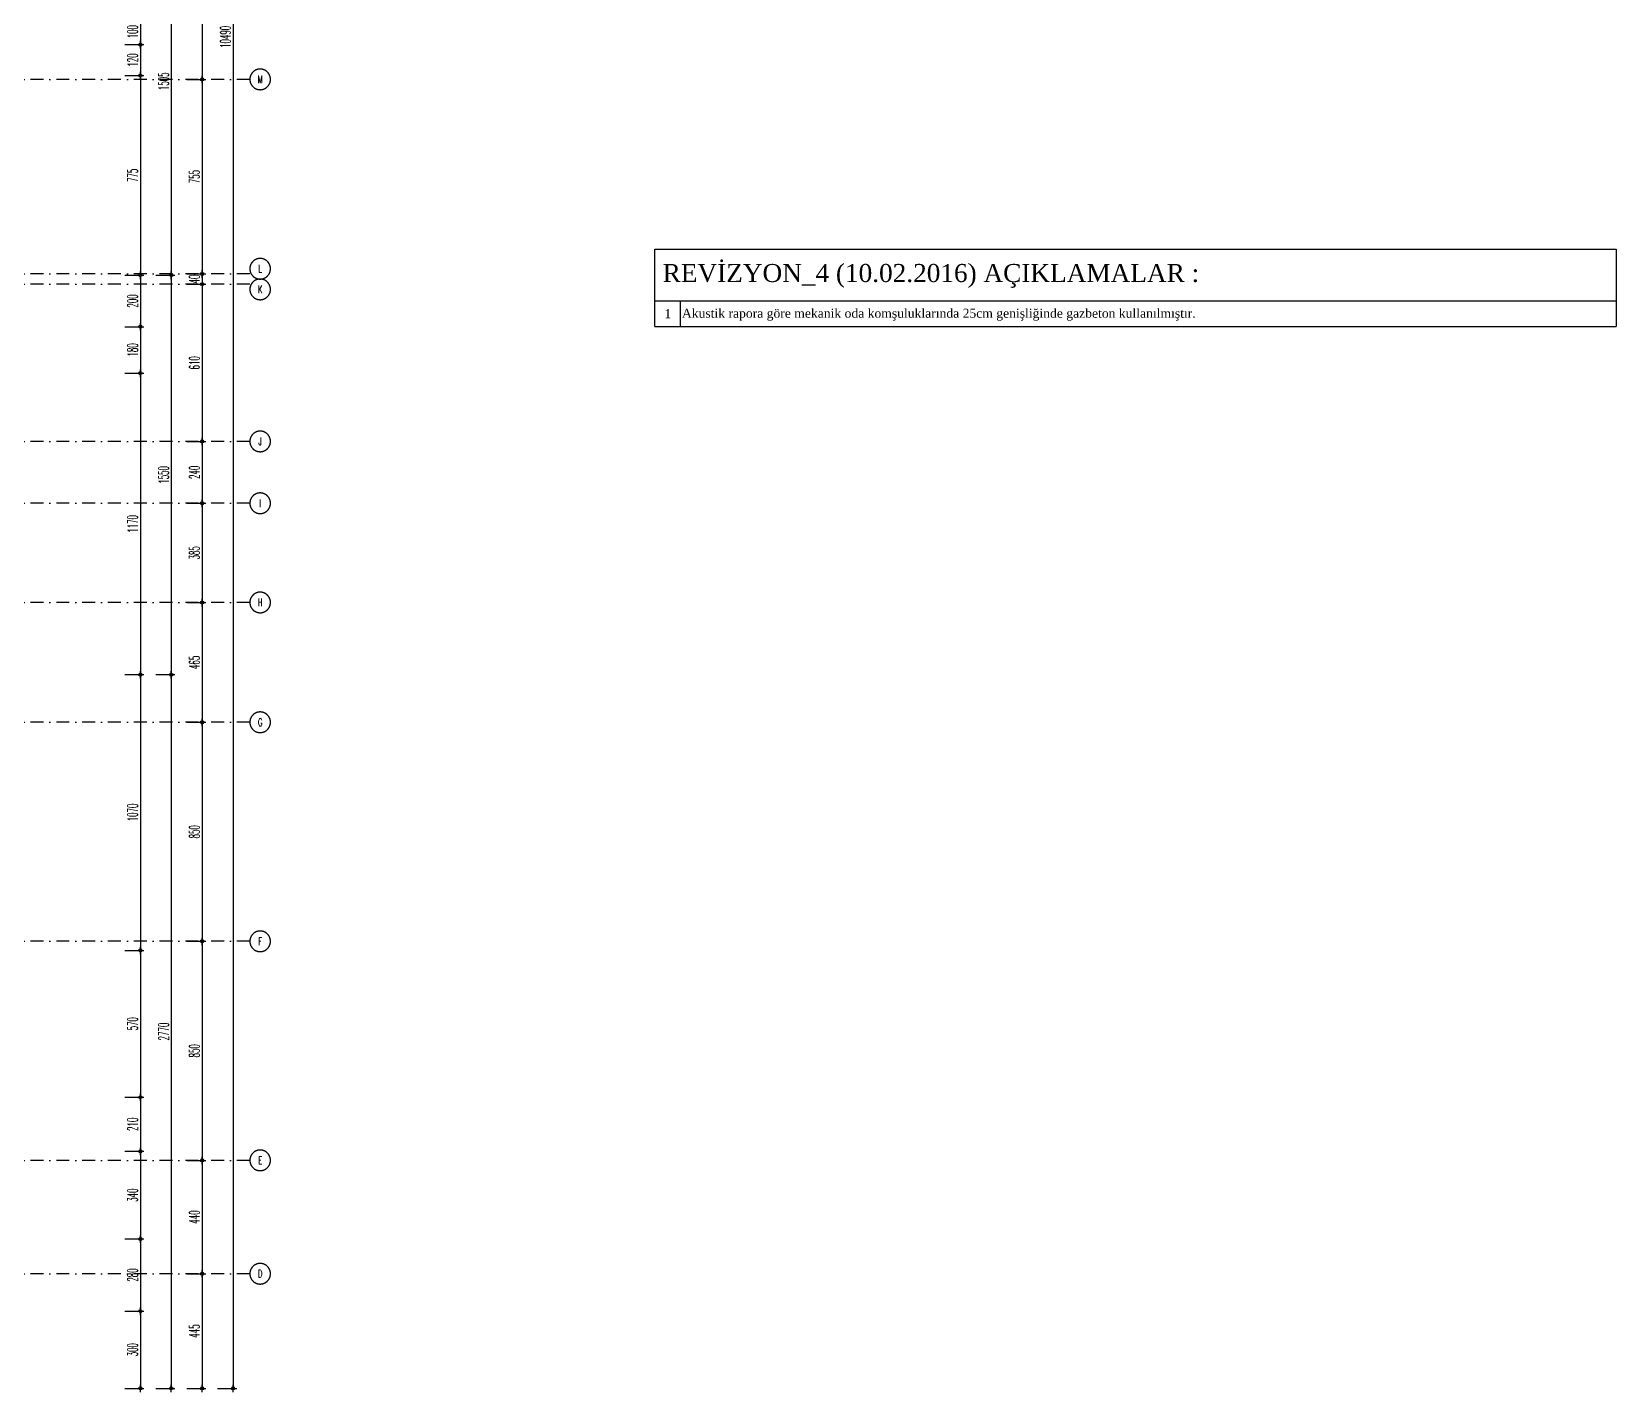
# Model space of a CAD drawing. Header units: millimetres. Extents: x -2755 to 27598, y -1135 to 13405.
# Drawn here: x 21448 to 27598, y 1695 to 6975 of the extents above; entities that cross this region are included whole.
import ezdxf
from ezdxf.enums import TextEntityAlignment as Align

# ---------------------------------------------------------------- set-up
doc = ezdxf.new("R2010")
doc.units = ezdxf.units.MM
doc.header["$LTSCALE"] = 100
doc.linetypes.add('DASHDOT2', pattern=[0.5, 0.25, -0.125, 0, -0.125])
doc.layers.add('AKS', color=7, linetype='DASHDOT2', transparency=0.8)
doc.layers.add('KOLON', color=7, linetype='Continuous')
doc.layers.add('OLCU DIS', color=7, linetype='Continuous')
doc.layers.add('REVIZYON_4', color=7, linetype='Continuous', true_color=0x1f38e0)
doc.styles.add('olcu', font='romans.shx', dxfattribs={"width": 0.5})
doc.styles.add('YZG-MH-U-AR-PLN-B200-B204$0$YAZI', font='times.ttf')
doc.dimstyles.new('1-200', dxfattribs={"dimtxt": 40, "dimasz": 2, "dimexe": 0, "dimexo": 0, "dimgap": 10, "dimtad": 1, "dimdec": 4, "dimrnd": 0.1, "dimzin": 9, "dimdsep": 46, "dimtxsty": 'olcu', "dimblk1": 'SOL', "dimblk2": 'SAG', "dimsah": 1, "dimcen": 0, "dimse1": 1, "dimse2": 1, "dimclre": 13, "dimadec": 0, "dimazin": 0, "dimtfac": 1, "dimtdec": 4, "dimtix": 1, "dimtmove": 2, "dimatfit": 2, "dimldrblk": 'SOL', "dimfxl": 0, "dimtolj": 1, "dimarcsym": 0})

# ---------------------------------------------------------------- blocks, each defined once
blk = doc.blocks.new('AKS-D')
at = {"color": 0}
blk.add_circle((0, 0), 0.4, dxfattribs=at)
at = {"color": 0, "style": 'olcu', "width": 0.7}
blk.add_attdef('AKS', text='', height=0.4, dxfattribs=at).set_placement((0, 0), align=Align.MIDDLE_CENTER)
blk = doc.blocks.new('TASIYICI SISTEM (2.KAT)')
at = {"layer": 'AKS', "color": 14, "ltscale": 2}
for p, q in [((16415, -5530), (-7145, -5530)), ((16415, -6285), (-7145, -6285)), ((16415, -6325), (-7145, -6325)), ((16415, -6935), (-7145, -6935)), ((16415, -7175), (-7145, -7175)), ((16415, -7560), (-7145, -7560)), ((16415, -8025), (-7145, -8025)), ((16415, -8875), (-7145, -8875)), ((16415, -9725), (-7145, -9725)), ((16415, -10165), (-7145, -10165))]:
    blk.add_line(p, q, dxfattribs=at)
ref = blk.add_blockref('AKS-D', (16455, -5530), dxfattribs=dict(at, xscale=-100, yscale=100, zscale=100, rotation=359.9999999999998))
ref.add_attrib('AKS', 'M', dxfattribs={"layer": '0', "color": 0, "height": 30, "style": 'olcu', "width": 0.6}).set_placement((16455, -5530), align=Align.MIDDLE_CENTER)
ref.add_attrib('AKS', 'M', dxfattribs={"layer": '0', "color": 0, "height": 30, "style": 'olcu', "width": 0.6}).set_placement((16455, -5530), align=Align.MIDDLE_CENTER)
ref = blk.add_blockref('AKS-D', (16455, -6265), dxfattribs=dict(at, xscale=-100, yscale=100, zscale=100, rotation=359.9999999999998))
ref.add_attrib('AKS', 'L', dxfattribs={"layer": '0', "color": 0, "height": 30, "style": 'olcu', "width": 0.6}).set_placement((16455, -6265), align=Align.MIDDLE_CENTER)
ref.add_attrib('AKS', 'L', dxfattribs={"layer": '0', "color": 0, "height": 30, "style": 'olcu', "width": 0.6}).set_placement((16455, -6265), align=Align.MIDDLE_CENTER)
ref = blk.add_blockref('AKS-D', (16455, -6345), dxfattribs=dict(at, xscale=-100, yscale=100, zscale=100, rotation=359.9999999999998))
ref.add_attrib('AKS', 'K', dxfattribs={"layer": '0', "color": 0, "height": 30, "style": 'olcu', "width": 0.6}).set_placement((16455, -6345), align=Align.MIDDLE_CENTER)
ref.add_attrib('AKS', 'K', dxfattribs={"layer": '0', "color": 0, "height": 30, "style": 'olcu', "width": 0.6}).set_placement((16455, -6345), align=Align.MIDDLE_CENTER)
ref = blk.add_blockref('AKS-D', (16455, -6935), dxfattribs=dict(at, xscale=-100, yscale=100, zscale=100, rotation=359.9999999999998))
ref.add_attrib('AKS', 'J', dxfattribs={"layer": '0', "color": 0, "height": 30, "style": 'olcu', "width": 0.6}).set_placement((16455, -6935), align=Align.MIDDLE_CENTER)
ref.add_attrib('AKS', 'J', dxfattribs={"layer": '0', "color": 0, "height": 30, "style": 'olcu', "width": 0.6}).set_placement((16455, -6935), align=Align.MIDDLE_CENTER)
ref = blk.add_blockref('AKS-D', (16455, -7175), dxfattribs=dict(at, xscale=-100, yscale=100, zscale=100, rotation=359.9999999999998))
ref.add_attrib('AKS', 'I', dxfattribs={"layer": '0', "color": 0, "height": 30, "style": 'olcu', "width": 0.6}).set_placement((16455, -7175), align=Align.MIDDLE_CENTER)
ref.add_attrib('AKS', 'I', dxfattribs={"layer": '0', "color": 0, "height": 30, "style": 'olcu', "width": 0.6}).set_placement((16455, -7175), align=Align.MIDDLE_CENTER)
ref = blk.add_blockref('AKS-D', (16455, -7560), dxfattribs=dict(at, xscale=-100, yscale=100, zscale=100, rotation=359.9999999999998))
ref.add_attrib('AKS', 'H', dxfattribs={"layer": '0', "color": 0, "height": 30, "style": 'olcu', "width": 0.6}).set_placement((16455, -7560), align=Align.MIDDLE_CENTER)
ref.add_attrib('AKS', 'H', dxfattribs={"layer": '0', "color": 0, "height": 30, "style": 'olcu', "width": 0.6}).set_placement((16455, -7560), align=Align.MIDDLE_CENTER)
ref = blk.add_blockref('AKS-D', (16455, -8025), dxfattribs=dict(at, xscale=-100, yscale=100, zscale=100, rotation=359.9999999999998))
ref.add_attrib('AKS', 'G', dxfattribs={"layer": '0', "color": 0, "height": 30, "style": 'olcu', "width": 0.6}).set_placement((16455, -8025), align=Align.MIDDLE_CENTER)
ref.add_attrib('AKS', 'G', dxfattribs={"layer": '0', "color": 0, "height": 30, "style": 'olcu', "width": 0.6}).set_placement((16455, -8025), align=Align.MIDDLE_CENTER)
ref = blk.add_blockref('AKS-D', (16455, -8875), dxfattribs=dict(at, xscale=-100, yscale=100, zscale=100, rotation=359.9999999999998))
ref.add_attrib('AKS', 'F', dxfattribs={"layer": '0', "color": 0, "height": 30, "style": 'olcu', "width": 0.6}).set_placement((16455, -8875), align=Align.MIDDLE_CENTER)
ref.add_attrib('AKS', 'F', dxfattribs={"layer": '0', "color": 0, "height": 30, "style": 'olcu', "width": 0.6}).set_placement((16455, -8875), align=Align.MIDDLE_CENTER)
ref = blk.add_blockref('AKS-D', (16455, -9725), dxfattribs=dict(at, xscale=-100, yscale=100, zscale=100, rotation=359.9999999999998))
ref.add_attrib('AKS', 'E', dxfattribs={"layer": '0', "color": 0, "height": 30, "style": 'olcu', "width": 0.6}).set_placement((16455, -9725), align=Align.MIDDLE_CENTER)
ref.add_attrib('AKS', 'E', dxfattribs={"layer": '0', "color": 0, "height": 30, "style": 'olcu', "width": 0.6}).set_placement((16455, -9725), align=Align.MIDDLE_CENTER)
ref = blk.add_blockref('AKS-D', (16455, -10165), dxfattribs=dict(at, xscale=-100, yscale=100, zscale=100, rotation=359.9999999999998))
ref.add_attrib('AKS', 'D', dxfattribs={"layer": '0', "color": 0, "height": 30, "style": 'olcu', "width": 0.6}).set_placement((16455, -10165), align=Align.MIDDLE_CENTER)
ref.add_attrib('AKS', 'D', dxfattribs={"layer": '0', "color": 0, "height": 30, "style": 'olcu', "width": 0.6}).set_placement((16455, -10165), align=Align.MIDDLE_CENTER)
blk = doc.blocks.new('SOL')
at = {"color": 0}
for p, q in [((7.6, 0), (-7, 0)), ((0, 30), (0, -7))]:
    blk.add_line(p, q, dxfattribs=at)
blk.add_circle((0, 0), 3, dxfattribs=at)
blk = doc.blocks.new('SAG')
at = {"color": 0}
for p, q in [((7.6, 0), (-7, 0)), ((0, -30), (0, 7))]:
    blk.add_line(p, q, dxfattribs=at)
blk.add_circle((0, 0), 3, dxfattribs=at)
blk = doc.blocks.new('*D358')
at = {"layer": 'OLCU DIS', "color": 0, "lineweight": -2, "transparency": 16777216}
blk.add_line((22230, 12198), (22230, 1712), dxfattribs=at)
at = {"layer": 'OLCU DIS', "color": 0, "lineweight": -2, "transparency": 16777216, "xscale": 2, "yscale": 2, "zscale": 2}
for name, p, rotation in [('SOL', (22230, 12200), 90), ('SAG', (22230, 1710), 270)]:
    blk.add_blockref(name, p, dxfattribs=dict(at, rotation=rotation))
at = {"layer": 'OLCU DIS', "color": 0, "transparency": 16777216, "insert": (22200, 6955), "char_height": 40, "attachment_point": 5, "rotation": 90, "style": 'olcu'}
blk.add_mtext('\\A1;10490', dxfattribs=at)
blk = doc.blocks.new('_Open30')
at = {"color": 0, "linetype": 'ByBlock', "lineweight": -2}
for p, q in [((-1, 0.3), (0, 0)), ((0, 0), (-1, -0.3)), ((0, 0), (-1, 0))]:
    blk.add_line(p, q, dxfattribs=at)
blk = doc.blocks.new('*D368')
at = {"layer": 'OLCU DIS', "color": 0, "lineweight": -2, "transparency": 16777216}
blk.add_line((22110, 7568), (22110, 6792), dxfattribs=at)
at = {"layer": 'OLCU DIS', "color": 0, "lineweight": -2, "transparency": 16777216, "xscale": 2, "yscale": 2, "zscale": 2}
for name, p, rotation in [('SOL', (22110, 7570), 90), ('SAG', (22110, 6790), 270)]:
    blk.add_blockref(name, p, dxfattribs=dict(at, rotation=rotation))
at = {"layer": 'OLCU DIS', "color": 0, "transparency": 16777216, "insert": (22080, 7180), "char_height": 40, "attachment_point": 5, "rotation": 90, "style": 'olcu'}
blk.add_mtext('\\A1;780', dxfattribs=at)
blk = doc.blocks.new('*D369')
at = {"layer": 'OLCU DIS', "color": 0, "lineweight": -2, "transparency": 16777216}
blk.add_line((22110, 6788), (22110, 6037), dxfattribs=at)
at = {"layer": 'OLCU DIS', "color": 0, "lineweight": -2, "transparency": 16777216, "xscale": 2, "yscale": 2, "zscale": 2}
for name, p, rotation in [('SOL', (22110, 6790), 90), ('SAG', (22110, 6035), 270)]:
    blk.add_blockref(name, p, dxfattribs=dict(at, rotation=rotation))
at = {"layer": 'OLCU DIS', "color": 0, "transparency": 16777216, "insert": (22080, 6412.5), "char_height": 40, "attachment_point": 5, "rotation": 90, "style": 'olcu'}
blk.add_mtext('\\A1;755', dxfattribs=at)
blk = doc.blocks.new('*D370')
at = {"layer": 'OLCU DIS', "color": 0, "lineweight": -2, "transparency": 16777216}
blk.add_line((22110, 6035), (22110, 5995), dxfattribs=at)
at = {"layer": 'OLCU DIS', "color": 0, "transparency": 16777216, "insert": (22080, 6015), "char_height": 40, "attachment_point": 5, "rotation": 90, "style": 'olcu'}
blk.add_mtext('\\A1;40', dxfattribs=at)
blk = doc.blocks.new('*D371')
at = {"layer": 'OLCU DIS', "color": 0, "lineweight": -2, "transparency": 16777216}
blk.add_line((22110, 5993), (22110, 5387), dxfattribs=at)
at = {"layer": 'OLCU DIS', "color": 0, "lineweight": -2, "transparency": 16777216, "xscale": 2, "yscale": 2, "zscale": 2}
for name, p, rotation in [('SOL', (22110, 5995), 90), ('SAG', (22110, 5385), 270)]:
    blk.add_blockref(name, p, dxfattribs=dict(at, rotation=rotation))
at = {"layer": 'OLCU DIS', "color": 0, "transparency": 16777216, "insert": (22080, 5690), "char_height": 40, "attachment_point": 5, "rotation": 90, "style": 'olcu'}
blk.add_mtext('\\A1;610', dxfattribs=at)
blk = doc.blocks.new('*D372')
at = {"layer": 'OLCU DIS', "color": 0, "lineweight": -2, "transparency": 16777216}
blk.add_line((22110, 5383), (22110, 5147), dxfattribs=at)
at = {"layer": 'OLCU DIS', "color": 0, "lineweight": -2, "transparency": 16777216, "xscale": 2, "yscale": 2, "zscale": 2}
for name, p, rotation in [('SOL', (22110, 5385), 90), ('SAG', (22110, 5145), 270)]:
    blk.add_blockref(name, p, dxfattribs=dict(at, rotation=rotation))
at = {"layer": 'OLCU DIS', "color": 0, "transparency": 16777216, "insert": (22080, 5265), "char_height": 40, "attachment_point": 5, "rotation": 90, "style": 'olcu'}
blk.add_mtext('\\A1;240', dxfattribs=at)
blk = doc.blocks.new('*D373')
at = {"layer": 'OLCU DIS', "color": 0, "lineweight": -2, "transparency": 16777216}
blk.add_line((22110, 5143), (22110, 4762), dxfattribs=at)
at = {"layer": 'OLCU DIS', "color": 0, "lineweight": -2, "transparency": 16777216, "xscale": 2, "yscale": 2, "zscale": 2}
for name, p, rotation in [('SOL', (22110, 5145), 90), ('SAG', (22110, 4760), 270)]:
    blk.add_blockref(name, p, dxfattribs=dict(at, rotation=rotation))
at = {"layer": 'OLCU DIS', "color": 0, "transparency": 16777216, "insert": (22080, 4952.5), "char_height": 40, "attachment_point": 5, "rotation": 90, "style": 'olcu'}
blk.add_mtext('\\A1;385', dxfattribs=at)
blk = doc.blocks.new('*D374')
at = {"layer": 'OLCU DIS', "color": 0, "lineweight": -2, "transparency": 16777216}
blk.add_line((22110, 4758), (22110, 4297), dxfattribs=at)
at = {"layer": 'OLCU DIS', "color": 0, "lineweight": -2, "transparency": 16777216, "xscale": 2, "yscale": 2, "zscale": 2}
for name, p, rotation in [('SOL', (22110, 4760), 90), ('SAG', (22110, 4295), 270)]:
    blk.add_blockref(name, p, dxfattribs=dict(at, rotation=rotation))
at = {"layer": 'OLCU DIS', "color": 0, "transparency": 16777216, "insert": (22080, 4527.5), "char_height": 40, "attachment_point": 5, "rotation": 90, "style": 'olcu'}
blk.add_mtext('\\A1;465', dxfattribs=at)
blk = doc.blocks.new('*D375')
at = {"layer": 'OLCU DIS', "color": 0, "lineweight": -2, "transparency": 16777216}
blk.add_line((22110, 4293), (22110, 3447), dxfattribs=at)
at = {"layer": 'OLCU DIS', "color": 0, "lineweight": -2, "transparency": 16777216, "xscale": 2, "yscale": 2, "zscale": 2}
for name, p, rotation in [('SOL', (22110, 4295), 90), ('SAG', (22110, 3445), 270)]:
    blk.add_blockref(name, p, dxfattribs=dict(at, rotation=rotation))
at = {"layer": 'OLCU DIS', "color": 0, "transparency": 16777216, "insert": (22080, 3870), "char_height": 40, "attachment_point": 5, "rotation": 90, "style": 'olcu'}
blk.add_mtext('\\A1;850', dxfattribs=at)
blk = doc.blocks.new('*D376')
at = {"layer": 'OLCU DIS', "color": 0, "lineweight": -2, "transparency": 16777216}
blk.add_line((22110, 3443), (22110, 2597), dxfattribs=at)
at = {"layer": 'OLCU DIS', "color": 0, "lineweight": -2, "transparency": 16777216, "xscale": 2, "yscale": 2, "zscale": 2}
for name, p, rotation in [('SOL', (22110, 3445), 90), ('SAG', (22110, 2595), 270)]:
    blk.add_blockref(name, p, dxfattribs=dict(at, rotation=rotation))
at = {"layer": 'OLCU DIS', "color": 0, "transparency": 16777216, "insert": (22080, 3020), "char_height": 40, "attachment_point": 5, "rotation": 90, "style": 'olcu'}
blk.add_mtext('\\A1;850', dxfattribs=at)
blk = doc.blocks.new('*D377')
at = {"layer": 'OLCU DIS', "color": 0, "lineweight": -2, "transparency": 16777216}
blk.add_line((22110, 2593), (22110, 2157), dxfattribs=at)
at = {"layer": 'OLCU DIS', "color": 0, "lineweight": -2, "transparency": 16777216, "xscale": 2, "yscale": 2, "zscale": 2}
for name, p, rotation in [('SOL', (22110, 2595), 90), ('SAG', (22110, 2155), 270)]:
    blk.add_blockref(name, p, dxfattribs=dict(at, rotation=rotation))
at = {"layer": 'OLCU DIS', "color": 0, "transparency": 16777216, "insert": (22080, 2375), "char_height": 40, "attachment_point": 5, "rotation": 90, "style": 'olcu'}
blk.add_mtext('\\A1;440', dxfattribs=at)
blk = doc.blocks.new('*D378')
at = {"layer": 'OLCU DIS', "color": 0, "lineweight": -2, "transparency": 16777216}
blk.add_line((22110, 2153), (22110, 1712), dxfattribs=at)
at = {"layer": 'OLCU DIS', "color": 0, "lineweight": -2, "transparency": 16777216, "xscale": 2, "yscale": 2, "zscale": 2}
for name, p, rotation in [('SOL', (22110, 2155), 90), ('SAG', (22110, 1710), 270)]:
    blk.add_blockref(name, p, dxfattribs=dict(at, rotation=rotation))
at = {"layer": 'OLCU DIS', "color": 0, "transparency": 16777216, "insert": (22080, 1932.5), "char_height": 40, "attachment_point": 5, "rotation": 90, "style": 'olcu'}
blk.add_mtext('\\A1;445', dxfattribs=at)
blk = doc.blocks.new('*D381')
at = {"layer": 'OLCU DIS', "color": 0, "lineweight": -2, "transparency": 16777216}
blk.add_line((21990, 7533), (21990, 6032), dxfattribs=at)
at = {"layer": 'OLCU DIS', "color": 0, "lineweight": -2, "transparency": 16777216, "xscale": 2, "yscale": 2, "zscale": 2}
for name, p, rotation in [('SOL', (21990, 7535), 90), ('SAG', (21990, 6030), 270)]:
    blk.add_blockref(name, p, dxfattribs=dict(at, rotation=rotation))
at = {"layer": 'OLCU DIS', "color": 0, "transparency": 16777216, "insert": (21960, 6782.5), "char_height": 40, "attachment_point": 5, "rotation": 90, "style": 'olcu'}
blk.add_mtext('\\A1;1505', dxfattribs=at)
blk = doc.blocks.new('*D382')
at = {"layer": 'OLCU DIS', "color": 0, "lineweight": -2, "transparency": 16777216}
blk.add_line((21990, 6028), (21990, 4482), dxfattribs=at)
at = {"layer": 'OLCU DIS', "color": 0, "lineweight": -2, "transparency": 16777216, "xscale": 2, "yscale": 2, "zscale": 2}
for name, p, rotation in [('SOL', (21990, 6030), 90), ('SAG', (21990, 4480), 270)]:
    blk.add_blockref(name, p, dxfattribs=dict(at, rotation=rotation))
at = {"layer": 'OLCU DIS', "color": 0, "transparency": 16777216, "insert": (21960, 5255), "char_height": 40, "attachment_point": 5, "rotation": 90, "style": 'olcu'}
blk.add_mtext('\\A1;1550', dxfattribs=at)
blk = doc.blocks.new('*D383')
at = {"layer": 'OLCU DIS', "color": 0, "lineweight": -2, "transparency": 16777216}
blk.add_line((21990, 4478), (21990, 1712), dxfattribs=at)
at = {"layer": 'OLCU DIS', "color": 0, "lineweight": -2, "transparency": 16777216, "xscale": 2, "yscale": 2, "zscale": 2}
for name, p, rotation in [('SOL', (21990, 4480), 90), ('SAG', (21990, 1710), 270)]:
    blk.add_blockref(name, p, dxfattribs=dict(at, rotation=rotation))
at = {"layer": 'OLCU DIS', "color": 0, "transparency": 16777216, "insert": (21960, 3095), "char_height": 40, "attachment_point": 5, "rotation": 90, "style": 'olcu'}
blk.add_mtext('\\A1;2770', dxfattribs=at)
blk = doc.blocks.new('*D395')
at = {"layer": 'OLCU DIS', "color": 0, "lineweight": -2, "transparency": 16777216}
blk.add_line((21870, 7023), (21870, 6927), dxfattribs=at)
at = {"layer": 'OLCU DIS', "color": 0, "lineweight": -2, "transparency": 16777216, "xscale": 2, "yscale": 2, "zscale": 2}
for name, p, rotation in [('SOL', (21870, 7025), 90), ('SAG', (21870, 6925), 270)]:
    blk.add_blockref(name, p, dxfattribs=dict(at, rotation=rotation))
at = {"layer": 'OLCU DIS', "color": 0, "transparency": 16777216, "insert": (21840, 6975), "char_height": 40, "attachment_point": 5, "rotation": 90, "style": 'olcu'}
blk.add_mtext('\\A1;100', dxfattribs=at)
blk = doc.blocks.new('*D396')
at = {"layer": 'OLCU DIS', "color": 0, "lineweight": -2, "transparency": 16777216}
blk.add_line((21870, 6923), (21870, 6807), dxfattribs=at)
at = {"layer": 'OLCU DIS', "color": 0, "lineweight": -2, "transparency": 16777216, "xscale": 2, "yscale": 2, "zscale": 2}
for name, p, rotation in [('SOL', (21870, 6925), 90), ('SAG', (21870, 6805), 270)]:
    blk.add_blockref(name, p, dxfattribs=dict(at, rotation=rotation))
at = {"layer": 'OLCU DIS', "color": 0, "transparency": 16777216, "insert": (21840, 6865), "char_height": 40, "attachment_point": 5, "rotation": 90, "style": 'olcu'}
blk.add_mtext('\\A1;120', dxfattribs=at)
blk = doc.blocks.new('*D397')
at = {"layer": 'OLCU DIS', "color": 0, "lineweight": -2, "transparency": 16777216}
blk.add_line((21870, 6803), (21870, 6032), dxfattribs=at)
at = {"layer": 'OLCU DIS', "color": 0, "lineweight": -2, "transparency": 16777216, "xscale": 2, "yscale": 2, "zscale": 2}
for name, p, rotation in [('SOL', (21870, 6805), 90), ('SAG', (21870, 6030), 270)]:
    blk.add_blockref(name, p, dxfattribs=dict(at, rotation=rotation))
at = {"layer": 'OLCU DIS', "color": 0, "transparency": 16777216, "insert": (21840, 6417.5), "char_height": 40, "attachment_point": 5, "rotation": 90, "style": 'olcu'}
blk.add_mtext('\\A1;775', dxfattribs=at)
blk = doc.blocks.new('*D398')
at = {"layer": 'OLCU DIS', "color": 0, "lineweight": -2, "transparency": 16777216}
blk.add_line((21870, 6028), (21870, 5832), dxfattribs=at)
at = {"layer": 'OLCU DIS', "color": 0, "lineweight": -2, "transparency": 16777216, "xscale": 2, "yscale": 2, "zscale": 2}
for name, p, rotation in [('SOL', (21870, 6030), 90), ('SAG', (21870, 5830), 270)]:
    blk.add_blockref(name, p, dxfattribs=dict(at, rotation=rotation))
at = {"layer": 'OLCU DIS', "color": 0, "transparency": 16777216, "insert": (21840, 5930), "char_height": 40, "attachment_point": 5, "rotation": 90, "style": 'olcu'}
blk.add_mtext('\\A1;200', dxfattribs=at)
blk = doc.blocks.new('*D399')
at = {"layer": 'OLCU DIS', "color": 0, "lineweight": -2, "transparency": 16777216}
blk.add_line((21870, 5828), (21870, 5652), dxfattribs=at)
at = {"layer": 'OLCU DIS', "color": 0, "lineweight": -2, "transparency": 16777216, "xscale": 2, "yscale": 2, "zscale": 2}
for name, p, rotation in [('SOL', (21870, 5830), 90), ('SAG', (21870, 5650), 270)]:
    blk.add_blockref(name, p, dxfattribs=dict(at, rotation=rotation))
at = {"layer": 'OLCU DIS', "color": 0, "transparency": 16777216, "insert": (21840, 5740), "char_height": 40, "attachment_point": 5, "rotation": 90, "style": 'olcu'}
blk.add_mtext('\\A1;180', dxfattribs=at)
blk = doc.blocks.new('*D400')
at = {"layer": 'OLCU DIS', "color": 0, "lineweight": -2, "transparency": 16777216}
blk.add_line((21870, 5648), (21870, 4482), dxfattribs=at)
at = {"layer": 'OLCU DIS', "color": 0, "lineweight": -2, "transparency": 16777216, "xscale": 2, "yscale": 2, "zscale": 2}
for name, p, rotation in [('SOL', (21870, 5650), 90), ('SAG', (21870, 4480), 270)]:
    blk.add_blockref(name, p, dxfattribs=dict(at, rotation=rotation))
at = {"layer": 'OLCU DIS', "color": 0, "transparency": 16777216, "insert": (21840, 5065), "char_height": 40, "attachment_point": 5, "rotation": 90, "style": 'olcu'}
blk.add_mtext('\\A1;1170', dxfattribs=at)
blk = doc.blocks.new('*D401')
at = {"layer": 'OLCU DIS', "color": 0, "lineweight": -2, "transparency": 16777216}
blk.add_line((21870, 4478), (21870, 3412), dxfattribs=at)
at = {"layer": 'OLCU DIS', "color": 0, "lineweight": -2, "transparency": 16777216, "xscale": 2, "yscale": 2, "zscale": 2}
for name, p, rotation in [('SOL', (21870, 4480), 90), ('SAG', (21870, 3410), 270)]:
    blk.add_blockref(name, p, dxfattribs=dict(at, rotation=rotation))
at = {"layer": 'OLCU DIS', "color": 0, "transparency": 16777216, "insert": (21840, 3945), "char_height": 40, "attachment_point": 5, "rotation": 90, "style": 'olcu'}
blk.add_mtext('\\A1;1070', dxfattribs=at)
blk = doc.blocks.new('*D402')
at = {"layer": 'OLCU DIS', "color": 0, "lineweight": -2, "transparency": 16777216}
blk.add_line((21870, 2008), (21870, 1712), dxfattribs=at)
at = {"layer": 'OLCU DIS', "color": 0, "lineweight": -2, "transparency": 16777216, "xscale": 2, "yscale": 2, "zscale": 2}
for name, p, rotation in [('SOL', (21870, 2010), 90), ('SAG', (21870, 1710), 270)]:
    blk.add_blockref(name, p, dxfattribs=dict(at, rotation=rotation))
at = {"layer": 'OLCU DIS', "color": 0, "transparency": 16777216, "insert": (21840, 1860), "char_height": 40, "attachment_point": 5, "rotation": 90, "style": 'olcu'}
blk.add_mtext('\\A1;300', dxfattribs=at)
blk = doc.blocks.new('*D438')
at = {"layer": 'OLCU DIS', "color": 0, "lineweight": -2, "transparency": 16777216}
blk.add_line((21870, 3408), (21870, 2842), dxfattribs=at)
at = {"layer": 'OLCU DIS', "color": 0, "lineweight": -2, "transparency": 16777216, "xscale": 2, "yscale": 2, "zscale": 2}
for name, p, rotation in [('SOL', (21870, 3410), 90), ('SAG', (21870, 2840), 270)]:
    blk.add_blockref(name, p, dxfattribs=dict(at, rotation=rotation))
at = {"layer": 'OLCU DIS', "color": 0, "transparency": 16777216, "insert": (21840, 3125), "char_height": 40, "attachment_point": 5, "rotation": 90, "style": 'olcu'}
blk.add_mtext('\\A1;570', dxfattribs=at)
blk = doc.blocks.new('*D439')
at = {"layer": 'OLCU DIS', "color": 0, "lineweight": -2, "transparency": 16777216}
blk.add_line((21870, 2838), (21870, 2632), dxfattribs=at)
at = {"layer": 'OLCU DIS', "color": 0, "lineweight": -2, "transparency": 16777216, "xscale": 2, "yscale": 2, "zscale": 2}
for name, p, rotation in [('SOL', (21870, 2840), 90), ('SAG', (21870, 2630), 270)]:
    blk.add_blockref(name, p, dxfattribs=dict(at, rotation=rotation))
at = {"layer": 'OLCU DIS', "color": 0, "transparency": 16777216, "insert": (21840, 2735), "char_height": 40, "attachment_point": 5, "rotation": 90, "style": 'olcu'}
blk.add_mtext('\\A1;210', dxfattribs=at)
blk = doc.blocks.new('*D440')
at = {"layer": 'OLCU DIS', "color": 0, "lineweight": -2, "transparency": 16777216}
blk.add_line((21870, 2628), (21870, 2292), dxfattribs=at)
at = {"layer": 'OLCU DIS', "color": 0, "lineweight": -2, "transparency": 16777216, "xscale": 2, "yscale": 2, "zscale": 2}
for name, p, rotation in [('SOL', (21870, 2630), 90), ('SAG', (21870, 2290), 270)]:
    blk.add_blockref(name, p, dxfattribs=dict(at, rotation=rotation))
at = {"layer": 'OLCU DIS', "color": 0, "transparency": 16777216, "insert": (21840, 2460), "char_height": 40, "attachment_point": 5, "rotation": 90, "style": 'olcu'}
blk.add_mtext('\\A1;340', dxfattribs=at)
blk = doc.blocks.new('*D441')
at = {"layer": 'OLCU DIS', "color": 0, "lineweight": -2, "transparency": 16777216}
blk.add_line((21870, 2288), (21870, 2012), dxfattribs=at)
at = {"layer": 'OLCU DIS', "color": 0, "lineweight": -2, "transparency": 16777216, "xscale": 2, "yscale": 2, "zscale": 2}
for name, p, rotation in [('SOL', (21870, 2290), 90), ('SAG', (21870, 2010), 270)]:
    blk.add_blockref(name, p, dxfattribs=dict(at, rotation=rotation))
at = {"layer": 'OLCU DIS', "color": 0, "transparency": 16777216, "insert": (21840, 2150), "char_height": 40, "attachment_point": 5, "rotation": 90, "style": 'olcu'}
blk.add_mtext('\\A1;280', dxfattribs=at)

msp = doc.modelspace()

# ---------------------------------------------------------------- linework, layer by layer
at = {"layer": 'REVIZYON_4'}
for points in [[(23866.79494, 5830.65662), (23866.79494, 6130.65662), (27597.90256, 6130.65662), (27597.90256, 5830.65662)], [(23866.79494, 5930.65662), (27597.90256, 5930.65662)], [(23966.79494, 5830.65662), (23966.79494, 5930.65662)], [(23866.79494, 5830.65662), (27597.90256, 5830.65662)]]:
    msp.add_lwpolyline(points, dxfattribs=at)

# ---------------------------------------------------------------- block references
at = {"layer": 'KOLON', "color": 4}
msp.add_blockref('TASIYICI SISTEM (2.KAT)', (5880, 12320.00009), dxfattribs=at)

# ---------------------------------------------------------------- texts
at = {"layer": 'REVIZYON_4', "insert": (23896.97045, 6027.16075), "char_height": 70, "attachment_point": 4, "style": 'YZG-MH-U-AR-PLN-B200-B204$0$YAZI'}
msp.add_mtext_dynamic_manual_height_columns('REVİZYON_4 (10.02.2016) AÇIKLAMALAR :', width=3552.4637496, gutter_width=4941.41607, heights=[0], dxfattribs=at)
at = {"layer": 'REVIZYON_4', "char_height": 35, "style": 'YZG-MH-U-AR-PLN-B200-B204$0$YAZI'}
for s, insert, width, attachment_point in [('1', (23916.79494, 5880.65662), 24.6984401, 5), ('Akustik rapora göre mekanik oda komşuluklarında 25cm genişliğinde gazbeton kullanılmıştır.', (23971.79494, 5876.65662), 4157.1239536, 4)]:
    msp.add_mtext(s, dxfattribs=dict(at, insert=insert, width=width, attachment_point=attachment_point))

# ---------------------------------------------------------------- dimensions: what is measured, and where the dimension line sits
at = {"layer": 'OLCU DIS'}
for base, p1, p2, picture, middle in [((22230.0001604373, 1710.0000867028), (5815.000001362, 12200.0000385072), (15700.000001362, 1710.0000867028), '*D358', (22200.0001604373, 6955.000062605)), ((22110.00016, 6790.00004), (22110.00016, 7570.00004), (22110.00016, 6790.00004), '*D368', (22080.00016, 7180.00004)), ((21990.00016, 6030.00004), (10040, 7535), (10360, 6030.00004), '*D381', (21960.00016, 6782.50002)), ((21870.00016, 6925.00003), (10040, 7025.00003), (10039.99997, 6925.00003), '*D395', (21840.00016, 6975.00003)), ((21870.00016, 6805.00003), (10039.99997, 6925.00003), (10040, 6805.00003), '*D396', (21840.00016, 6865.00003)), ((21870.00016, 6030.00004), (10040, 6805.00003), (10040, 6030.00004), '*D397', (21840.00016, 6417.50003)), ((22110.00016, 6035.00004), (22110.00016, 6790.00004), (22110.00016, 6035.00004), '*D369', (22080.00016, 6412.50004)), ((21870.00016, 5830.000086), (10040.000001, 6030.000039), (19100.000142, 5830.000086), '*D398', (21840.00016, 5930.000062)), ((21990.00016, 4480.00004), (10360, 6030.00004), (19100, 4480.00004), '*D382', (21960.00016, 5255.00004)), ((22110.00016, 5995.00004), (22110.00016, 6035.00004), (22110.00016, 5995.00004), '*D370', (22080.00016, 6015.00004)), ((22110.00016, 5385.00004), (22110.00016, 5995.00004), (22110.00016, 5385.00004), '*D371', (22080.00016, 5690.00004)), ((21870.00016, 5650.00009), (19100.00014, 5830.00009), (19100, 5650.00009), '*D399', (21840.00016, 5740.00009)), ((21870.00016, 4480.000039), (19100.000001, 5650.000086), (18980.000001, 4480.000039), '*D400', (21840.00016, 5065.000062)), ((22110.00016, 5145.00004), (22110.00016, 5385.00004), (22110.00016, 5145.00004), '*D372', (22080.00016, 5265.00004)), ((22110.00016, 4760.00004), (22110.00016, 5145.00004), (22110.00016, 4760.00004), '*D373', (22080.00016, 4952.50004)), ((22110.00016, 4295.00004), (22110.00016, 4760.00004), (22110.00016, 4295.00004), '*D374', (22080.00016, 4527.50004)), ((21990.0001604373, 1710.0000867028), (19100.0000013622, 4480.0000385072), (15700.000001362, 1710.0000867028), '*D383', (21960.0001604373, 3095.000062605)), ((21870.00016, 3410.000087), (18980.000001, 4480.000039), (15700, 3410.000087), '*D401', (21840.00016, 3945.000063)), ((22110.00016, 3445.00004), (22110.00016, 4295.00004), (22110.00016, 3445.00004), '*D375', (22080.00016, 3870.00004)), ((22110.00016, 2595.00004), (22110.00016, 3445.00004), (22110.00016, 2595.00004), '*D376', (22080.00016, 3020.00004)), ((21870.00016, 2840.00009), (15700, 3410.00009), (15700, 2840.00009), '*D438', (21840.00016, 3125.00009)), ((21870.00016, 2630.00009), (15700, 2840.00009), (15700, 2630.00009), '*D439', (21840.00016, 2735.00009)), ((21870.00016, 2290.000039), (15700.000001, 2630.000087), (15700.000003, 2290.000039), '*D440', (21840.00016, 2460.000063)), ((22110.00016, 2155.00004), (22110.00016, 2595.00004), (22110.00016, 2155.00004), '*D377', (22080.00016, 2375.00004)), ((21870.00016, 2010.00004), (15700, 2290.00004), (15700, 2010.00004), '*D441', (21840.00016, 2150.00004)), ((22110.00016, 1710.000087), (22110.00016, 2155.000039), (22230.00016, 1710.000087), '*D378', (22080.00016, 1932.500063)), ((21870.00016, 1710.000087), (15700.000001, 2010.000039), (15700.000001, 1710.000087), '*D402', (21840.00016, 1860.000063))]:
    dim = msp.add_linear_dim(base=base, p1=p1, p2=p2, angle=90, dimstyle='1-200', override={"dimldrblk": 'Open30'}, dxfattribs=at)
    dim.commit()
    dim.dimension.update_dxf_attribs({"geometry": picture, "text_midpoint": middle})

doc.saveas('drawing.dxf')
